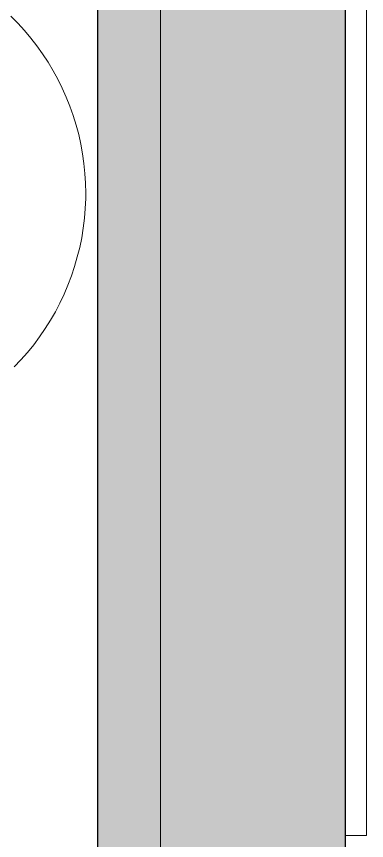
# Model space of a CAD drawing. Header units: millimetres. Extents: x 155927 to 317870, y -36033 to 97293.
# Drawn here: x 230608 to 231175, y 30058 to 31394 of the extents above; entities that cross this region are included whole.
import ezdxf

# ---------------------------------------------------------------- set-up
doc = ezdxf.new("R2010")
doc.units = ezdxf.units.MM
doc.header["$MEASUREMENT"] = 0
for name, color, linetype, lineweight in [('A-GLAZ-CURT', 7, 'CONTINUOUS', 9), ('A-WALL', 7, 'CONTINUOUS', 9), ('A-WALL-PATT', 7, 'CONTINUOUS', 9), ('I-FURN', 8, 'CONTINUOUS', 9), ('I-WALL', 7, 'CONTINUOUS', 9)]:
    doc.layers.add(name, color=color, linetype=linetype, lineweight=lineweight)

msp = doc.modelspace()

# ---------------------------------------------------------------- hatches: boundary and pattern name
at = {"layer": 'A-WALL-PATT'}
h = msp.add_hatch(color=256, dxfattribs=at)
h.paths.add_polyline_path([(231130.8, 9267.6), (231140.8, 9267.6), (231140.8, 13645.6), (230840.8, 13645.6), (230840.8, 9267.6)], flags=0)
h.paths.add_polyline_path([(230840.8, 14969.6), (231140.8, 14969.6), (231140.8, 16290.6), (230840.8, 16290.6), (230840.8, 15024)], flags=0)
h.paths.add_polyline_path([(230840.8, 25449.6), (231140.8, 25449.6), (231140.8, 26790.6), (230840.8, 26790.6), (230840.8, 26303.5)], flags=0)
h.paths.add_polyline_path([(230840.8, 28449.6), (231140.8, 28449.6), (231140.8, 34347.6), (230840.8, 34347.6), (230840.8, 28472.7)], flags=0)
msp.add_hatch(color=256, dxfattribs=at).paths.add_polyline_path([(230840.8, 28449.6), (230840.8, 34245.6), (230738.8, 34245.6), (230738.8, 28449.6), (230752.9, 28449.6)], flags=0)

# ---------------------------------------------------------------- linework, layer by layer
at = {"layer": 'A-GLAZ-CURT', "lineweight": 20}
for p, q in [((231140.8, 33049.6), (231140.8, 30065.6)), ((231174.8, 30065.6), (231174.8, 33049.6)), ((231140.8, 30065.6), (231174.8, 30065.6))]:
    msp.add_line(p, q, dxfattribs=at)
at = {"layer": 'A-WALL', "lineweight": 30}
msp.add_line((231140.8, 28449.6), (231140.8, 34347.6), dxfattribs=at)
at = {"layer": 'A-WALL'}
msp.add_line((230840.8, 34245.6), (230840.8, 28449.6), dxfattribs=at)
at = {"layer": 'I-FURN'}
for p, q in [((230609.7, 31383.2), (230598.4, 31394.5)), ((230620.5, 31371.3), (230609.7, 31383.2)), ((230630.8, 31359.1), (230620.5, 31371.3)), ((230640.6, 31346.5), (230630.8, 31359.1)), ((230649.9, 31333.4), (230640.6, 31346.5)), ((230658.6, 31320.1), (230649.9, 31333.4)), ((230666.9, 31306.3), (230658.6, 31320.1)), ((230674.5, 31292.3), (230666.9, 31306.3)), ((230681.6, 31278), (230674.5, 31292.3)), ((230688.2, 31263.4), (230681.6, 31278)), ((230694.1, 31248.5), (230688.2, 31263.4)), ((230699.4, 31233.4), (230694.1, 31248.5)), ((230704.2, 31218.1), (230699.4, 31233.4)), ((230708.3, 31202.7), (230704.2, 31218.1)), ((230711.8, 31187.1), (230708.3, 31202.7)), ((230714.6, 31171.3), (230711.8, 31187.1)), ((230716.9, 31155.5), (230714.6, 31171.3)), ((230718.5, 31139.6), (230716.9, 31155.5)), ((230719.4, 31123.6), (230718.5, 31139.6)), ((230719.7, 31107.6), (230719.4, 31123.6)), ((230719.7, 31099), (230719.7, 31107.6)), ((230719, 31083), (230719.7, 31099)), ((230717.7, 31067), (230719, 31083)), ((230715.7, 31051.1), (230717.7, 31067)), ((230713.2, 31035.4), (230715.7, 31051.1)), ((230710, 31019.7), (230713.2, 31035.4)), ((230706.1, 31004.1), (230710, 31019.7)), ((230701.7, 30988.8), (230706.1, 31004.1)), ((230696.6, 30973.6), (230701.7, 30988.8)), ((230691, 30958.6), (230696.6, 30973.6)), ((230684.7, 30943.9), (230691, 30958.6)), ((230677.9, 30929.4), (230684.7, 30943.9)), ((230670.5, 30915.3), (230677.9, 30929.4)), ((230662.5, 30901.4), (230670.5, 30915.3)), ((230654, 30887.9), (230662.5, 30901.4)), ((230644.9, 30874.7), (230654, 30887.9)), ((230625.3, 30849.4), (230635.4, 30861.8)), ((230635.4, 30861.8), (230644.9, 30874.7)), ((230614.7, 30837.4), (230625.3, 30849.4)), ((230603.7, 30825.8), (230614.7, 30837.4))]:
    msp.add_line(p, q, dxfattribs=at)
at = {"layer": 'I-WALL', "lineweight": 30}
msp.add_line((230738.8, 34245.6), (230738.8, 28449.6), dxfattribs=at)
at = {"layer": 'I-WALL'}
msp.add_line((230840.8, 28449.6), (230840.8, 34245.6), dxfattribs=at)

doc.saveas('drawing.dxf')
